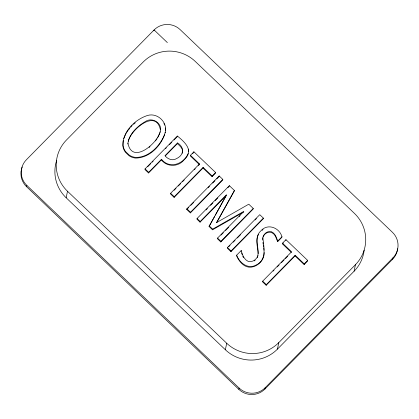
<?xml version="1.0" encoding="UTF-8"?>
<svg xmlns="http://www.w3.org/2000/svg" width="419" height="419" viewBox="0 0 419 419"><rect width="100%" height="100%" fill="white"/><g stroke="black" fill="none" stroke-linecap="round" stroke-linejoin="round"><path stroke-width="0.63" d="M262.661 240.045C262.21 235.274 266.453 230.419 271.428 231.707L273.727 233.179L275.555 235.504L277.771 241.004L277.635 241.669L275.419 236.175L273.591 233.844L271.292 232.372C267.94 231.566 264.258 233.582 263.158 236.861M262.886 237.777C263.834 247.236 267.076 260.005 256.098 265.033C248.1 269.695 239.322 262.781 236.693 255.14L241.239 250.52C242.313 254.731 243.984 259.424 248.195 261.409C252.416 262.593 256.648 259.502 258.025 255.58M123.176 140.543L123.034 145.383A13.335 13.115 11.6 0 0 125.658 151.678L129.214 155.056A13.251 13.036 11.6 0 0 135.887 157.418C149.017 157.476 159.739 146.079 164.573 134.756M264.211 252.563C264.394 259.796 258.287 266.243 251.232 267.149C244.219 267.935 239.081 261.576 236.557 255.81L236.693 255.14M165.117 132.86C168.181 122.751 157.733 112.512 147.692 115.419C134.803 119.457 122.369 131.791 122.893 146.048A13.335 13.115 11.6 0 0 125.517 152.348L129.073 155.727A13.251 13.036 11.6 0 0 135.751 158.083C149.824 157.921 161.875 145.21 165.254 132.189M159.979 132.509C163.504 123.804 152.621 116.466 145.304 121.583C137.065 126.37 128.994 134.08 127.811 143.995M26.591 186.733L26.858 185.428A18.431 18.127 11.6 0 1 26.366 159.78L154.098 29.938A18.431 18.127 11.6 0 1 180.139 29.618L392.409 232.267A18.431 18.127 11.6 0 1 392.902 257.915L392.634 259.22L264.902 389.062A18.431 18.127 11.6 0 1 238.861 389.382L26.591 186.733A18.431 18.127 11.6 0 1 22.217 167.013M66.165 197.773L67.501 191.258A36.856 36.254 11.6 0 1 66.516 139.956L143.157 62.054A36.856 36.254 11.6 0 1 195.238 61.415L354.443 213.402A36.856 36.254 11.6 0 1 355.427 264.703L354.092 271.219L277.446 349.127A36.856 36.254 11.6 0 1 225.37 349.76L66.165 197.773A36.856 36.254 11.6 0 1 56.617 160.577M153.92 30.807L154.098 29.938L167.364 42.602M161.362 159.922C167.066 167.212 178.311 167.118 184.061 159.911C194.165 150.641 185.392 142.601 177.384 136.039L145.079 168.878L144.943 169.548L148.525 172.968L161.362 159.922L161.498 159.257C169.396 169.386 183.658 164.133 188.094 153.621M148.525 172.968L148.661 172.303L161.498 159.257M177.384 136.039L177.247 136.709L174.063 139.946M165.28 155.936L177.405 143.612L177.541 142.947C184.528 147.011 184.067 154.972 176.876 158.434C172.853 161.195 167.773 159.288 164.971 155.727L177.541 142.947M212.045 176.682L215.471 173.199L215.607 172.528L193.892 151.798L190.467 155.287L199.512 163.923L170.633 193.279L170.496 193.945L174.115 197.401L202.995 168.045L203.131 167.375L212.182 176.011L212.045 176.682L202.995 168.045M174.115 197.401L174.252 196.731L203.131 167.375M190.467 155.287L190.331 155.952L199.376 164.588L198.459 165.521M193.892 151.798L193.756 152.469L192.473 153.773M186.748 209.458L186.884 208.793L219.189 175.954L222.808 179.405L222.672 180.076L190.367 212.915L186.748 209.458L188.566 207.609M199.376 164.588L199.512 163.923M190.367 212.915L190.504 212.244L222.808 179.405M216.665 222.74L234.258 191.132L234.394 190.467L229.376 185.675L197.066 218.514L196.93 219.184L200.052 222.159L226.396 195.38L215.361 215.177M200.052 222.159L200.188 221.494L226.538 194.709L209.05 226.49L212.527 229.811L243.706 212.03M219.189 175.954L219.053 176.619L216.78 178.934M212.527 229.811L212.663 229.141L243.842 211.359L217.561 238.076L217.419 238.741L220.797 241.967L253.107 209.128L253.244 208.458L248.776 204.194L216.487 222.636L234.394 190.467M229.24 186.345L229.376 185.675M220.797 241.967L220.933 241.302L253.244 208.458M227.449 247.519L227.313 248.184L230.932 251.641L263.237 218.802L263.378 218.131L259.759 214.68L227.449 247.519L231.068 250.971L230.932 251.641M241.098 251.191L241.239 250.52M225.37 349.76L226.705 343.245L67.501 191.258M238.861 389.382L239.129 388.078L26.858 185.428M304.1 264.567L307.525 261.079L307.666 260.414L285.952 239.684L282.526 243.167L291.572 251.803L262.692 281.159L262.556 281.83L266.17 285.287L295.055 255.93L295.191 255.26L304.236 263.897L304.1 264.567L295.055 255.93M266.17 285.287L266.311 284.616L295.191 255.26M257.203 257.685C260.634 249.158 252.819 238.243 260.759 230.953C267.437 223.07 279.321 227.459 281.966 236.74L281.83 237.405L277.635 241.669M291.435 252.474L282.385 243.837L282.526 243.167M285.816 240.354L285.952 239.684M264.902 389.062L265.169 387.758L392.902 257.915M277.446 349.127L278.787 342.606L355.427 264.703M182.255 153.296C183.972 149.243 180.023 146.079 177.405 143.612M160.116 131.838C157.554 143.34 132.242 164.866 127.952 143.324M159.77 133.085L157.57 137.882M128.245 141.261C130.854 129.785 156.03 108.317 160.388 129.78M123.694 138.652L125.847 133.844M258.486 234.389C255.161 240.386 257.832 247.241 258.183 253.615M209.05 226.49L214.727 216.309M126.124 133.31L127.826 130.67M155.433 140.925L156.926 138.888M128.224 130.204L129.806 128.329M130.597 127.397L132.179 125.522M147.671 166.772L150.856 163.536M152.223 162.148L153.129 161.221M165.416 148.735L166.327 147.807M169.512 144.571L171.79 142.261M174.163 190.221L175.996 188.356M178.29 186.026L180.584 183.695M182.417 181.83L184.25 179.966M194.332 169.716L195.249 168.784M212.182 176.011L215.607 172.528M190.844 205.3L193.573 202.524M208.133 187.722L209.5 186.335M212.684 183.098L214.957 180.783M206.033 209.929L207.4 208.547M210.584 205.305L212.857 202.995M215.136 200.68L217.864 197.904M227.873 187.728L228.784 186.806M221.049 235.059L223.311 232.755M225.579 230.45L228.748 227.229M239.17 216.633L240.077 215.712M228.68 246.801L230.041 245.414M233.226 242.172L235.049 240.323M237.322 238.013L240.511 234.771M255.071 219.97L256.433 218.582M231.068 250.971L263.378 218.131M277.771 241.004L281.966 236.74M282.385 243.837L283.244 242.968M273.099 271.114L274.016 270.182M277.221 266.919L279.054 265.054M281.348 262.723L284.098 259.927M285.475 258.533L287.764 256.203M304.236 263.897L307.666 260.414M149.117 147.483L150.007 146.65M133.525 124.343L135.321 122.767M262.095 230.403L263.08 229.591M254.239 260.901L255.15 260.22M209.186 225.825L212.663 229.141M145.079 168.878L148.661 172.303M170.633 193.279L174.252 196.731M186.884 208.793L190.504 212.244M197.066 218.514L200.188 221.494M217.561 238.076L220.933 241.302M262.692 281.159L266.311 284.616M242.779 256.198L243.444 257.69M163.944 123.469L164.594 125.077M241.627 252.908L242.156 254.626M263.368 245.387L263.577 246.623M262.943 242.392L263.158 244.157M263.745 247.828L263.975 250.195M188.351 149.112L188.581 151.626M165.301 127.926L165.405 130.356M265.169 387.758A18.431 18.127 11.6 0 1 239.129 388.078M364.158 250.174A36.856 36.254 11.6 0 1 354.092 271.219M397.673 248.697A18.431 18.127 11.6 0 1 392.634 259.22M278.787 342.606A36.856 36.254 11.6 0 1 226.705 343.245"/></g></svg>
